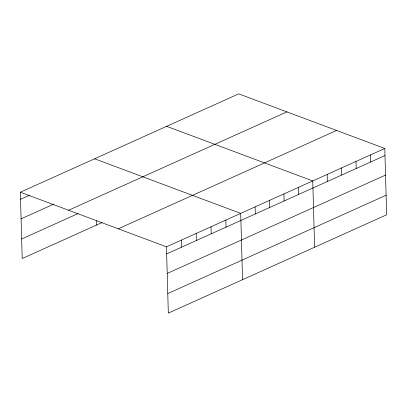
<?xml version="1.0" encoding="UTF-8"?>
<svg xmlns="http://www.w3.org/2000/svg" width="407" height="407" viewBox="0 0 407 407"><rect width="100%" height="100%" fill="white"/><g stroke="black" fill="none" stroke-linecap="round" stroke-linejoin="round"><path stroke-width="0.61" d="M102.198 222.497L22.202 258.531L20.35 192.226L238.68 93.869L384.798 148.469L386.65 214.774L168.32 313.131L166.468 246.82L384.798 148.469M20.548 199.293L29.686 195.177M21.093 218.844L53.643 204.182M68.569 210.241L286.899 111.889M21.657 238.985L78.185 213.517M118.249 228.805L336.579 130.449M166.667 253.892L384.997 155.535M167.211 273.438L385.541 175.086M167.776 293.579L386.106 195.228M166.631 126.328L312.749 180.922L314.601 247.232M94.582 158.786L240.7 213.38L242.552 279.69M20.35 192.226L166.468 246.82M370.39 154.96L370.584 162.027M355.977 161.447L356.176 168.518M341.57 167.938L341.768 175.01M327.157 174.43L327.355 181.502M298.341 187.413L298.54 194.485M283.928 193.905L284.127 200.977M269.52 200.397L269.719 207.468M255.113 206.888L255.306 213.96M225.854 220.07L226.053 227.137M211.009 226.755L211.208 233.827M196.164 233.445L196.357 240.517M181.313 240.13L181.512 247.202M96.311 220.68L96.434 225.091"/></g></svg>
